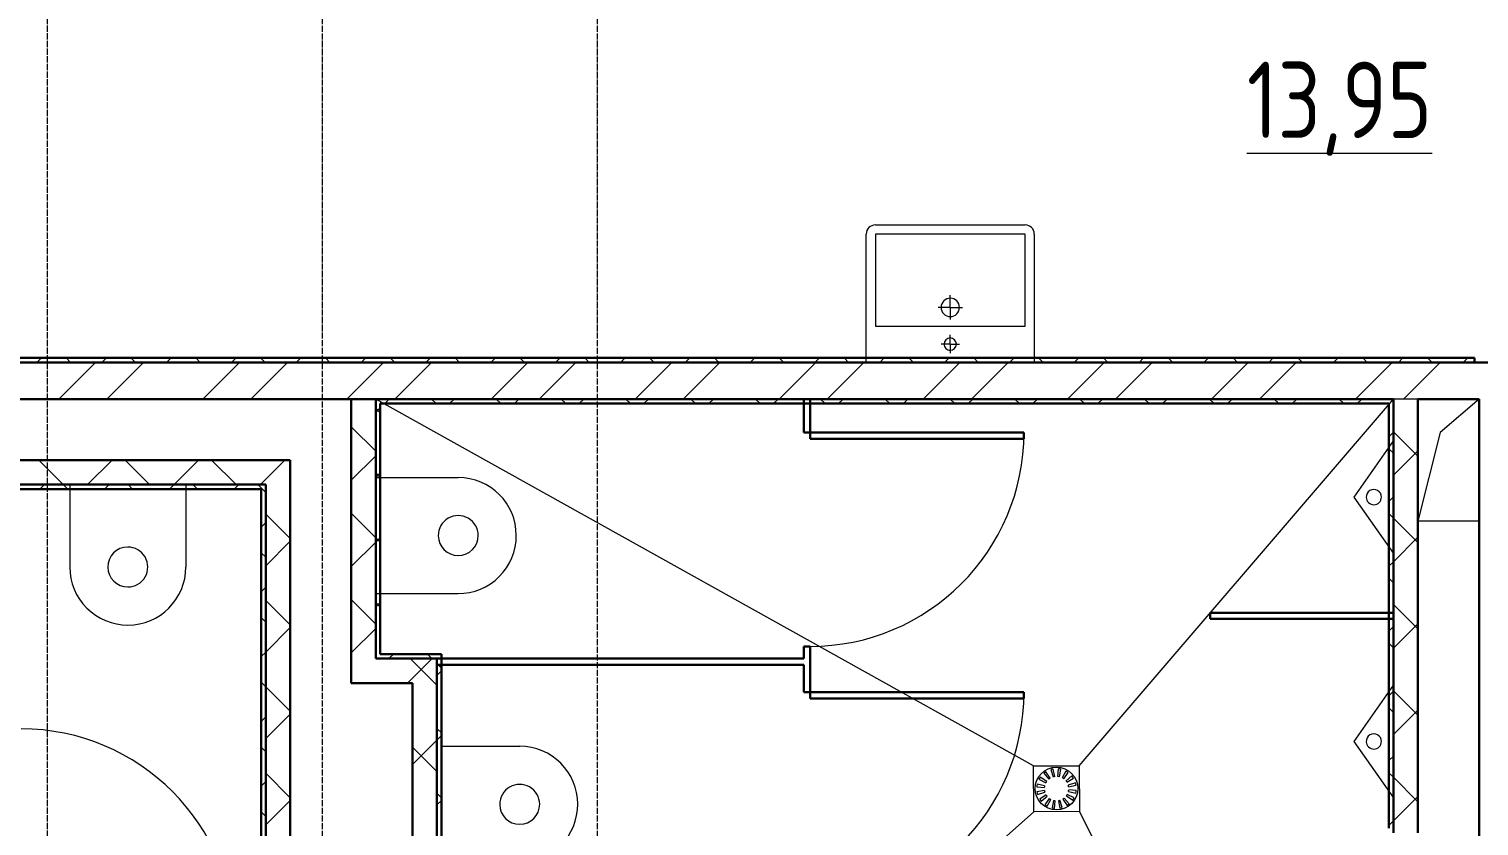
# Model space of a CAD drawing. Header units: millimetres. Extents: x -695119 to 412940, y -249585 to 622758.
# Drawn here: x 28135 to 32879, y -56228 to -53619 of the extents above; entities that cross this region are included whole.
import ezdxf

# ---------------------------------------------------------------- set-up
doc = ezdxf.new("R2010")
doc.units = ezdxf.units.MM
doc.linetypes.add('ADSK_Линия сетки', pattern=[25, 20, -2.5, 0, -2.5])
for name, color, linetype, lineweight in [('Двери', 8, 'Continuous', 9), ('Линии', 7, 'Continuous', 9), ('Марки помещений', 8, 'Continuous', 20), ('Оси', 252, 'Continuous', 9), ('Панель', 252, 'Continuous', 30), ('Перекрытия', 7, 'Continuous', 18), ('Сантехнические приборы', 8, 'Continuous', 18), ('Стены разрез', 7, 'Continuous', 30), ('Стены штриховка', 7, 'Continuous', 9), ('Элементы узлов', 8, 'Continuous', 18)]:
    doc.layers.add(name, color=color, linetype=linetype, lineweight=lineweight)
doc.styles.add('GOST 2.304 type A_1', font='', dxfattribs={"height": 350})
doc.styles.get('GOST 2.304 type A_1').set_extended_font_data('GOST 2.304 type A')

# ---------------------------------------------------------------- blocks, each defined once
blk = doc.blocks.new('1 этаж')
at = {"color": 251, "lineweight": 18, "true_color": 0x636466}
for p, q in [((-12070.8, -136007.4), (-12197.4, -136116.9)), ((-12197.4, -136116.9), (-12270.8, -136407.4)), ((-12070.8, -136407.4), (-12270.8, -136407.4))]:
    blk.add_line(p, q, dxfattribs=at)
at = {"layer": 'Двери', "color": 251, "true_color": 0x636466}
for centre, start, end in [((-14259.7, -136117.4), 270, 0), ((-14259.7, -136967.4), 270, 0), ((-16840.8, -137787.4), 0, 90)]:
    blk.add_arc(centre, 700, start, end, dxfattribs=at)
at = {"layer": 'Линии', "color": 251, "true_color": 0x636466}
for p, q in [((-13528.7, -137208.5), (-15680.8, -136007.4)), ((-13378.7, -137208.5), (-12350.8, -136007.4)), ((-13528.7, -137208.5), (-13378.7, -137208.5)), ((-13527.7, -137358.5), (-13528.7, -137208.5)), ((-13378.7, -137208.5), (-13377.7, -137357.4)), ((-13510.6, -137252.4), (-13488.4, -137263.9)), ((-13485.4, -137259.3), (-13506.2, -137245.3)), ((-13494.6, -137232.8), (-13478.4, -137251.9)), ((-13473.9, -137248.7), (-13487.7, -137227.9)), ((-13472.2, -137220.8), (-13464.6, -137244.6)), ((-13459.2, -137243.4), (-13464, -137218.9)), ((-13449.1, -137243.2), (-13447, -137218.2)), ((-13443.6, -137244.1), (-13438.7, -137219.6)), ((-13422.7, -137225.5), (-13434.2, -137247.8)), ((-13429.5, -137250.7), (-13415.6, -137230)), ((-13403.1, -137241.6), (-13422.1, -137257.7)), ((-13419, -137262.2), (-13398.1, -137248.4)), ((-13517.9, -137276.7), (-13493, -137278.8)), ((-13492.7, -137289), (-13517.3, -137293.8)), ((-13492, -137273.4), (-13516.6, -137268.4)), ((-13515.4, -137302), (-13491.5, -137294.4)), ((-13487.4, -137303.7), (-13508.3, -137317.5)), ((-13395.8, -137313.4), (-13418, -137302)), ((-13391, -137263.9), (-13414.9, -137271.5)), ((-13414.4, -137292.5), (-13389.8, -137297.5)), ((-13413.7, -137276.9), (-13389.1, -137272.1)), ((-13388.5, -137289.2), (-13413.4, -137287.1)), ((-13503.3, -137324.3), (-13484.3, -137308.2)), ((-13476.9, -137315.2), (-13490.9, -137335.9)), ((-13483.7, -137340.3), (-13472.2, -137318.1)), ((-13462.8, -137321.8), (-13467.7, -137346.3)), ((-13459.4, -137347.6), (-13457.3, -137322.7)), ((-13447.2, -137322.5), (-13442.4, -137347)), ((-13434.2, -137345.1), (-13441.8, -137321.3)), ((-13432.5, -137317.2), (-13418.7, -137338)), ((-13411.8, -137333.1), (-13428, -137314)), ((-13421, -137306.6), (-13400.2, -137320.6)), ((-13940.8, -137727.4), (-13527.7, -137358.5)), ((-13377.7, -137357.4), (-13527.7, -137358.5)), ((-13377.7, -137357.4), (-12250.8, -139622.4))]:
    blk.add_line(p, q, dxfattribs=at)
blk.add_circle((-13453.2, -137282.9), 70, dxfattribs=at)
for radius, start, end in [(65, 144.6049, 152.0151), (65, 122.1049, 129.5151), (40, 121.1759, 129.068), (65, 99.6049, 107.0151), (40, 98.6759, 106.568), (40, 76.1759, 84.068), (65, 77.1049, 84.5151), (40, 53.6759, 61.568), (65, 54.6049, 62.0151), (40, 31.1759, 39.068), (65, 32.1049, 39.5151), (65, 167.1049, 174.5151), (65, 189.6049, 197.0151), (40, 166.1759, 174.068), (40, 188.6759, 196.568), (40, 143.6759, 151.568), (40, 211.1759, 219.068), (40, 323.6759, 331.568), (40, 8.6759, 16.568), (40, 346.1759, 354.068), (65, 9.6049, 17.0151), (65, 347.1049, 354.5151), (65, 212.1049, 219.5151), (65, 234.6049, 242.0151), (40, 233.6759, 241.568), (65, 257.1049, 264.5151), (40, 256.1759, 264.068), (40, 278.6759, 286.568), (65, 279.6049, 287.0151), (40, 301.1759, 309.068), (65, 302.1049, 309.5151), (65, 324.6049, 332.0151)]:
    blk.add_arc((-13453.2, -137282.9), radius, start, end, dxfattribs=at)
at = {"layer": 'Оси', "color": 251, "linetype": 'ADSK_Линия сетки', "true_color": 0x636466}
for p, q in [((-16755.8, -96281.4), (-16755.8, -160943.1)), ((-15855.8, -131547.4), (-15855.8, -159673.1)), ((-14955.8, -131547.4), (-14955.8, -159673.1))]:
    blk.add_line(p, q, dxfattribs=at)
at = {"layer": 'Панель', "color": 251, "true_color": 0x636466}
for p, q in [((-14259.7, -136117.4), (-13559.7, -136117.4)), ((-14259.7, -136137.4), (-14259.7, -136117.4)), ((-13559.7, -136117.4), (-13559.7, -136137.4)), ((-13559.7, -136137.4), (-14259.7, -136137.4)), ((-14259.7, -136967.4), (-13559.7, -136967.4)), ((-14259.7, -136987.4), (-14259.7, -136967.4)), ((-13559.7, -136967.4), (-13559.7, -136987.4)), ((-13559.7, -136987.4), (-14259.7, -136987.4))]:
    blk.add_line(p, q, dxfattribs=at)
at = {"layer": 'Перекрытия', "color": 251, "true_color": 0x636466}
blk.add_line((-12070.8, -136407.4), (-12270.8, -136407.4), dxfattribs=at)
at = {"layer": 'Сантехнические приборы', "color": 251, "true_color": 0x636466}
for p, q in [((-12350.8, -136143.4), (-12480.3, -136328.4)), ((-16681.9, -136287.4), (-16681.9, -136557.4)), ((-16301.9, -136287.4), (-16301.9, -136557.4)), ((-15680.8, -136264.4), (-15410.8, -136264.4)), ((-12480.3, -136328.4), (-12350.8, -136513.4)), ((-15680.8, -136644.4), (-15410.8, -136644.4)), ((-12350.8, -136943.4), (-12480.3, -137128.4)), ((-15465.8, -137144.4), (-15209.7, -137144.4)), ((-12480.3, -137128.4), (-12350.8, -137313.4))]:
    blk.add_line(p, q, dxfattribs=at)
for centre, radius, start, end in [((-15410.8, -136454.4), 190, 0.0711, 90), ((-12414.9, -136328.4), 25, 359.5033, 182.232), ((-12414.9, -136328.4), 25, 182.232, 359.5033), ((-15410.8, -136454.4), 65.4, 0.0777, 180.3183), ((-16491.9, -136557.4), 65.4, 90.3183, 270.0777), ((-16491.9, -136557.4), 65.4, 270.0777, 90.3183), ((-15410.8, -136454.4), 65.4, 180.3183, 0.0777), ((-15410.8, -136454.4), 190, 270, 0.0711), ((-16491.9, -136557.4), 190, 180, 270.0711), ((-16491.9, -136557.4), 190, 270.0711, 0), ((-12414.9, -137128.4), 25, 359.5033, 182.232), ((-15209.7, -137334.4), 190, 0.0711, 90), ((-12414.9, -137128.4), 25, 182.232, 359.5033), ((-15209.7, -137334.4), 65.4, 0.0777, 180.3183), ((-15209.7, -137334.4), 65.4, 180.3183, 0.0777), ((-15209.7, -137334.4), 190, 270, 0.0711)]:
    blk.add_arc(centre, radius, start, end, dxfattribs=at)
at = {"layer": 'Стены разрез', "color": 251, "true_color": 0x636466}
for p, q in [((-12085.8, -135872.4), (-17295.8, -135872.4)), ((-12085.8, -135887.4), (-12085.8, -135872.4)), ((-17310.8, -135887.4), (-12000.8, -135887.4)), ((-12350.8, -136007.4), (-17760.8, -136007.4)), ((-15760.8, -136007.4), (-15760.8, -136937.4)), ((-15680.8, -136857.4), (-15680.8, -136007.4)), ((-15665.8, -136842.4), (-15665.8, -136022.4)), ((-15665.8, -136022.4), (-12365.8, -136022.4)), ((-14279.7, -136007.4), (-14279.7, -136117.4)), ((-14259.7, -136117.4), (-14259.7, -136007.4)), ((-12365.8, -136022.4), (-12365.8, -137412.4)), ((-12350.8, -137427.4), (-12350.8, -136007.4)), ((-12270.8, -136007.4), (-12070.8, -136007.4)), ((-12270.8, -137427.4), (-12270.8, -136007.4)), ((-12070.8, -136007.4), (-12070.8, -139622.4)), ((-14279.7, -136117.4), (-14259.7, -136117.4)), ((-15960.8, -136207.4), (-17760.8, -136207.4)), ((-15960.8, -137727.4), (-15960.8, -136207.4)), ((-17760.8, -136287.4), (-16040.8, -136287.4)), ((-17745.8, -136302.4), (-16055.8, -136302.4)), ((-16055.8, -136302.4), (-16055.8, -137822.4)), ((-16040.8, -136287.4), (-16040.8, -137807.4)), ((-12350.8, -136707.4), (-12950.8, -136707.4)), ((-12950.8, -136707.4), (-12950.8, -136727.4)), ((-12950.8, -136727.4), (-12350.8, -136727.4)), ((-14279.7, -136817.4), (-14279.7, -136857.4)), ((-14259.7, -136817.4), (-14279.7, -136817.4)), ((-14259.7, -136967.4), (-14259.7, -136817.4)), ((-15680.8, -136857.4), (-14279.7, -136857.4)), ((-15465.8, -136842.4), (-15665.8, -136842.4)), ((-15480.8, -137727.4), (-15480.8, -136857.4)), ((-15480.8, -136877.4), (-14279.7, -136877.4)), ((-15465.8, -137712.4), (-15465.8, -136842.4)), ((-14279.7, -136877.4), (-14279.7, -136967.4)), ((-15760.8, -136937.4), (-15560.8, -136937.4)), ((-15560.8, -136937.4), (-15560.8, -137727.4)), ((-14279.7, -136967.4), (-14259.7, -136967.4))]:
    blk.add_line(p, q, dxfattribs=at)
at = {"layer": 'Стены разрез', "color": 251, "linetype": 'Continuous', "lineweight": 9, "true_color": 0x636466}
for p, q in [((-16789.3, -135887.4), (-16774.3, -135872.4)), ((-16679.1, -135887.4), (-16694.1, -135872.4)), ((-16577.2, -135887.4), (-16562.2, -135872.4)), ((-16466.9, -135887.4), (-16481.9, -135872.4)), ((-16365, -135887.4), (-16350, -135872.4)), ((-16254.8, -135887.4), (-16269.8, -135872.4)), ((-16152.9, -135887.4), (-16137.9, -135872.4)), ((-16042.7, -135887.4), (-16057.7, -135872.4)), ((-15940.8, -135887.4), (-15925.8, -135872.4)), ((-15830.5, -135887.4), (-15845.5, -135872.4)), ((-15728.6, -135887.4), (-15713.6, -135872.4)), ((-15618.4, -135887.4), (-15633.4, -135872.4)), ((-15516.5, -135887.4), (-15501.5, -135872.4)), ((-15406.3, -135887.4), (-15421.3, -135872.4)), ((-15304.4, -135887.4), (-15289.4, -135872.4)), ((-15194.2, -135887.4), (-15209.2, -135872.4)), ((-15092.2, -135887.4), (-15077.2, -135872.4)), ((-14982, -135887.4), (-14997, -135872.4)), ((-14880.1, -135887.4), (-14865.1, -135872.4)), ((-14769.9, -135887.4), (-14784.9, -135872.4)), ((-14668, -135887.4), (-14653, -135872.4)), ((-14557.8, -135887.4), (-14572.8, -135872.4)), ((-14455.8, -135887.4), (-14440.8, -135872.4)), ((-14345.6, -135887.4), (-14360.6, -135872.4)), ((-14243.7, -135887.4), (-14228.7, -135872.4)), ((-14133.5, -135887.4), (-14148.5, -135872.4)), ((-14031.6, -135887.4), (-14016.6, -135872.4)), ((-13921.4, -135887.4), (-13936.4, -135872.4)), ((-13819.4, -135887.4), (-13804.4, -135872.4)), ((-13709.2, -135887.4), (-13724.2, -135872.4)), ((-13607.3, -135887.4), (-13592.3, -135872.4)), ((-13497.1, -135887.4), (-13512.1, -135872.4)), ((-13395.2, -135887.4), (-13380.2, -135872.4)), ((-13285, -135887.4), (-13300, -135872.4)), ((-13183.1, -135887.4), (-13168.1, -135872.4)), ((-13072.8, -135887.4), (-13087.8, -135872.4)), ((-12970.9, -135887.4), (-12955.9, -135872.4)), ((-12860.7, -135887.4), (-12875.7, -135872.4)), ((-12758.8, -135887.4), (-12743.8, -135872.4)), ((-12648.6, -135887.4), (-12663.6, -135872.4)), ((-12546.7, -135887.4), (-12531.7, -135872.4)), ((-12436.4, -135887.4), (-12451.4, -135872.4)), ((-12334.5, -135887.4), (-12319.5, -135872.4)), ((-12224.3, -135887.4), (-12239.3, -135872.4)), ((-12122.4, -135887.4), (-12107.4, -135872.4)), ((-16717.8, -136007.4), (-16597.8, -135887.4)), ((-16560.7, -136007.4), (-16440.7, -135887.4)), ((-16246.4, -136007.4), (-16126.4, -135887.4)), ((-16089.2, -136007.4), (-15969.2, -135887.4)), ((-15774.9, -136007.4), (-15654.9, -135887.4)), ((-15617.8, -136007.4), (-15497.8, -135887.4)), ((-15303.5, -136007.4), (-15183.5, -135887.4)), ((-15146.3, -136007.4), (-15026.3, -135887.4)), ((-14832, -136007.4), (-14712, -135887.4)), ((-14674.8, -136007.4), (-14554.8, -135887.4)), ((-14360.5, -136007.4), (-14240.5, -135887.4)), ((-14203.4, -136007.4), (-14083.4, -135887.4)), ((-13889.1, -136007.4), (-13769.1, -135887.4)), ((-13731.9, -136007.4), (-13611.9, -135887.4)), ((-13417.6, -136007.4), (-13297.6, -135887.4)), ((-13260.4, -136007.4), (-13140.4, -135887.4)), ((-12946.1, -136007.4), (-12826.1, -135887.4)), ((-12789, -136007.4), (-12669, -135887.4)), ((-12474.7, -136007.4), (-12354.7, -135887.4)), ((-12317.5, -136007.4), (-12197.5, -135887.4)), ((-15651.5, -136022.4), (-15636.5, -136007.4)), ((-15483.4, -136022.4), (-15498.4, -136007.4)), ((-15439.4, -136022.4), (-15424.4, -136007.4)), ((-15271.3, -136022.4), (-15286.3, -136007.4)), ((-15227.2, -136022.4), (-15212.2, -136007.4)), ((-15059.2, -136022.4), (-15074.2, -136007.4)), ((-15015.1, -136022.4), (-15000.1, -136007.4)), ((-14847, -136022.4), (-14862, -136007.4)), ((-14803, -136022.4), (-14788, -136007.4)), ((-14634.9, -136022.4), (-14649.9, -136007.4)), ((-14590.8, -136022.4), (-14575.8, -136007.4)), ((-14422.8, -136022.4), (-14437.8, -136007.4)), ((-14378.7, -136022.4), (-14363.7, -136007.4)), ((-14210.6, -136022.4), (-14225.6, -136007.4)), ((-14166.6, -136022.4), (-14151.6, -136007.4)), ((-13998.5, -136022.4), (-14013.5, -136007.4)), ((-13954.4, -136022.4), (-13939.4, -136007.4)), ((-13786.4, -136022.4), (-13801.4, -136007.4)), ((-13742.3, -136022.4), (-13727.3, -136007.4)), ((-13574.2, -136022.4), (-13589.2, -136007.4)), ((-13530.2, -136022.4), (-13515.2, -136007.4)), ((-13362.1, -136022.4), (-13377.1, -136007.4)), ((-13318.1, -136022.4), (-13303.1, -136007.4)), ((-13150, -136022.4), (-13165, -136007.4)), ((-13105.9, -136022.4), (-13090.9, -136007.4)), ((-12937.8, -136022.4), (-12952.8, -136007.4)), ((-12893.8, -136022.4), (-12878.8, -136007.4)), ((-12725.7, -136022.4), (-12740.7, -136007.4)), ((-12681.7, -136022.4), (-12666.7, -136007.4)), ((-12513.6, -136022.4), (-12528.6, -136007.4)), ((-12469.5, -136022.4), (-12454.5, -136007.4)), ((-15680.8, -136051.7), (-15665.8, -136036.7)), ((-15665.8, -136052.1), (-15680.8, -136037.1)), ((-15680.8, -136178.5), (-15760.8, -136098.5)), ((-12365.8, -136130.8), (-12350.8, -136115.8)), ((-12270.8, -136194.4), (-12350.8, -136114.4)), ((-16703.3, -136287.4), (-16783.3, -136207.4)), ((-16623.6, -136287.4), (-16543.6, -136207.4)), ((-16420.5, -136287.4), (-16500.5, -136207.4)), ((-16340.8, -136287.4), (-16260.8, -136207.4)), ((-16137.7, -136287.4), (-16217.7, -136207.4)), ((-16057.9, -136287.4), (-15977.9, -136207.4)), ((-15760.8, -136273.1), (-15680.8, -136193.1)), ((-12350.8, -136185.1), (-12365.8, -136170.1)), ((-12350.8, -136257.2), (-12270.8, -136177.2)), ((-15680.8, -136263.8), (-15665.8, -136248.8)), ((-15665.8, -136264.2), (-15680.8, -136249.2)), ((-16780, -136302.4), (-16765, -136287.4)), ((-16688.3, -136302.4), (-16703.3, -136287.4)), ((-16567.9, -136302.4), (-16552.9, -136287.4)), ((-16476.2, -136302.4), (-16491.2, -136287.4)), ((-16355.8, -136302.4), (-16340.8, -136287.4)), ((-16264.1, -136302.4), (-16279.1, -136287.4)), ((-16143.6, -136302.4), (-16128.6, -136287.4)), ((-16055.8, -136298.5), (-16066.9, -136287.4)), ((-16040.8, -136313.5), (-16055.8, -136298.5)), ((-12365.8, -136342.9), (-12350.8, -136327.9)), ((-15960.8, -136464.2), (-16040.8, -136384.2)), ((-15680.8, -136461.4), (-15760.8, -136381.4)), ((-12350.8, -136397.3), (-12365.8, -136382.3)), ((-12270.8, -136477.3), (-12350.8, -136397.3)), ((-16055.8, -136426.7), (-16040.8, -136411.7)), ((-16040.8, -136553.1), (-15960.8, -136473.1)), ((-15760.8, -136555.9), (-15680.8, -136475.9)), ((-15680.8, -136475.9), (-15665.8, -136460.9)), ((-15665.8, -136476.4), (-15680.8, -136461.4)), ((-12350.8, -136540), (-12270.8, -136460)), ((-16040.8, -136525.6), (-16055.8, -136510.6)), ((-12365.8, -136555), (-12350.8, -136540)), ((-16055.8, -136638.8), (-16040.8, -136623.8)), ((-12350.8, -136609.4), (-12365.8, -136594.4)), ((-15960.8, -136747.1), (-16040.8, -136667.1)), ((-15680.8, -136744.2), (-15760.8, -136664.2)), ((-15680.8, -136688.1), (-15665.8, -136673.1)), ((-15665.8, -136688.5), (-15680.8, -136673.5)), ((-12270.8, -136760.1), (-12350.8, -136680.1)), ((-16040.8, -136737.8), (-16055.8, -136722.8)), ((-16040.8, -136835.9), (-15960.8, -136755.9)), ((-15760.8, -136838.8), (-15680.8, -136758.8)), ((-12365.8, -136767.2), (-12350.8, -136752.2)), ((-12350.8, -136822.9), (-12270.8, -136742.9)), ((-12350.8, -136821.5), (-12365.8, -136806.5)), ((-16055.8, -136850.9), (-16040.8, -136835.9)), ((-15638, -136857.4), (-15623, -136842.4)), ((-15576.6, -136937.4), (-15496.6, -136857.4)), ((-15487.7, -136937.4), (-15567.7, -136857.4)), ((-15496.9, -136857.4), (-15511.9, -136842.4)), ((-15465.8, -136888.5), (-15480.8, -136873.5)), ((-15480.8, -136912.3), (-15465.8, -136897.3)), ((-16040.8, -136949.9), (-16055.8, -136934.9)), ((-15960.8, -137029.9), (-16040.8, -136949.9)), ((-15480.8, -136944.2), (-15487.7, -136937.4)), ((-12365.8, -136979.3), (-12350.8, -136964.3)), ((-12270.8, -137042.9), (-12350.8, -136962.9)), ((-12350.8, -137033.7), (-12365.8, -137018.7)), ((-16055.8, -137063.1), (-16040.8, -137048.1)), ((-16040.8, -137118.8), (-15960.8, -137038.8)), ((-12350.8, -137105.7), (-12270.8, -137025.7)), ((-15465.8, -137100.6), (-15480.8, -137085.6)), ((-15480.8, -137124.5), (-15465.8, -137109.5)), ((-16040.8, -137162), (-16055.8, -137147)), ((-15560.8, -137204.5), (-15480.8, -137124.5)), ((-15480.8, -137227.1), (-15560.8, -137147.1)), ((-12365.8, -137191.4), (-12350.8, -137176.4)), ((-15960.8, -137312.7), (-16040.8, -137232.7)), ((-12350.8, -137245.8), (-12365.8, -137230.8)), ((-12270.8, -137325.8), (-12350.8, -137245.8)), ((-16055.8, -137275.2), (-16040.8, -137260.2)), ((-15465.8, -137312.8), (-15480.8, -137297.8)), ((-16040.8, -137401.6), (-15960.8, -137321.6)), ((-15480.8, -137336.6), (-15465.8, -137321.6)), ((-12350.8, -137388.6), (-12270.8, -137308.6)), ((-16040.8, -137374.2), (-16055.8, -137359.2)), ((-12365.8, -137403.6), (-12350.8, -137388.6))]:
    blk.add_line(p, q, dxfattribs=at)
at = {"layer": 'Стены штриховка', "color": 251, "true_color": 0x636466}
blk.add_line((-12270.8, -136007.4), (-12350.8, -136007.4), dxfattribs=at)
at = {"layer": 'Элементы узлов', "color": 251, "lineweight": 9, "true_color": 0x636466}
for p, q in [((-14045.8, -135437.4), (-13800.8, -135437.4)), ((-13800.8, -135437.4), (-13555.8, -135437.4)), ((-14075.8, -135887.4), (-14075.8, -135467.4)), ((-13525.8, -135467.4), (-13525.8, -135887.4)), ((-13800.8, -135707.4), (-13800.8, -135667.4)), ((-13800.8, -135707.4), (-13840.8, -135707.4)), ((-13800.8, -135707.4), (-13760.8, -135707.4)), ((-13800.8, -135707.4), (-13800.8, -135747.4)), ((-13800.8, -135827.4), (-13830.8, -135827.4)), ((-13800.8, -135827.4), (-13800.8, -135797.4)), ((-13800.8, -135827.4), (-13770.8, -135827.4)), ((-13800.8, -135827.4), (-13800.8, -135857.4))]:
    blk.add_line(p, q, dxfattribs=at)
at = {"layer": 'Элементы узлов', "color": 251, "true_color": 0x636466}
for p, q in [((-13555.8, -135467.4), (-14045.8, -135467.4)), ((-14045.8, -135467.4), (-14045.8, -135768.3)), ((-13555.8, -135768.3), (-13555.8, -135467.4)), ((-14045.8, -135768.3), (-13555.8, -135768.3))]:
    blk.add_line(p, q, dxfattribs=at)
for centre, start, end in [((-14045.8, -135467.4), 90, 180), ((-13555.8, -135467.4), 0, 90)]:
    blk.add_arc(centre, 30, start, end, dxfattribs=at)
at = {"layer": 'Элементы узлов', "color": 251, "lineweight": 9, "true_color": 0x636466}
for centre, radius, start, end in [((-13800.8, -135707.4), 30, 90, 180), ((-13800.8, -135707.4), 30, 0, 90), ((-13800.8, -135707.4), 30, 179.9923, 270), ((-13800.8, -135707.4), 30, 270, 0), ((-13800.8, -135827.4), 20, 90, 180), ((-13800.8, -135827.4), 20, 179.9884, 270), ((-13800.8, -135827.4), 20, 0, 90), ((-13800.8, -135827.4), 20, 270, 0)]:
    blk.add_arc(centre, radius, start, end, dxfattribs=at)
at = {"layer": 'Марки помещений', "color": 251, "true_color": 0x636466, "style": 'GOST 2.304 type A_1'}
blk.add_text('%%U13,95', height=250, dxfattribs=at).set_placement((-12830.3, -135152.8))

msp = doc.modelspace()

# ---------------------------------------------------------------- block references
msp.add_blockref('1 этаж', (44950.089, 81176.937))

doc.saveas('drawing.dxf')
